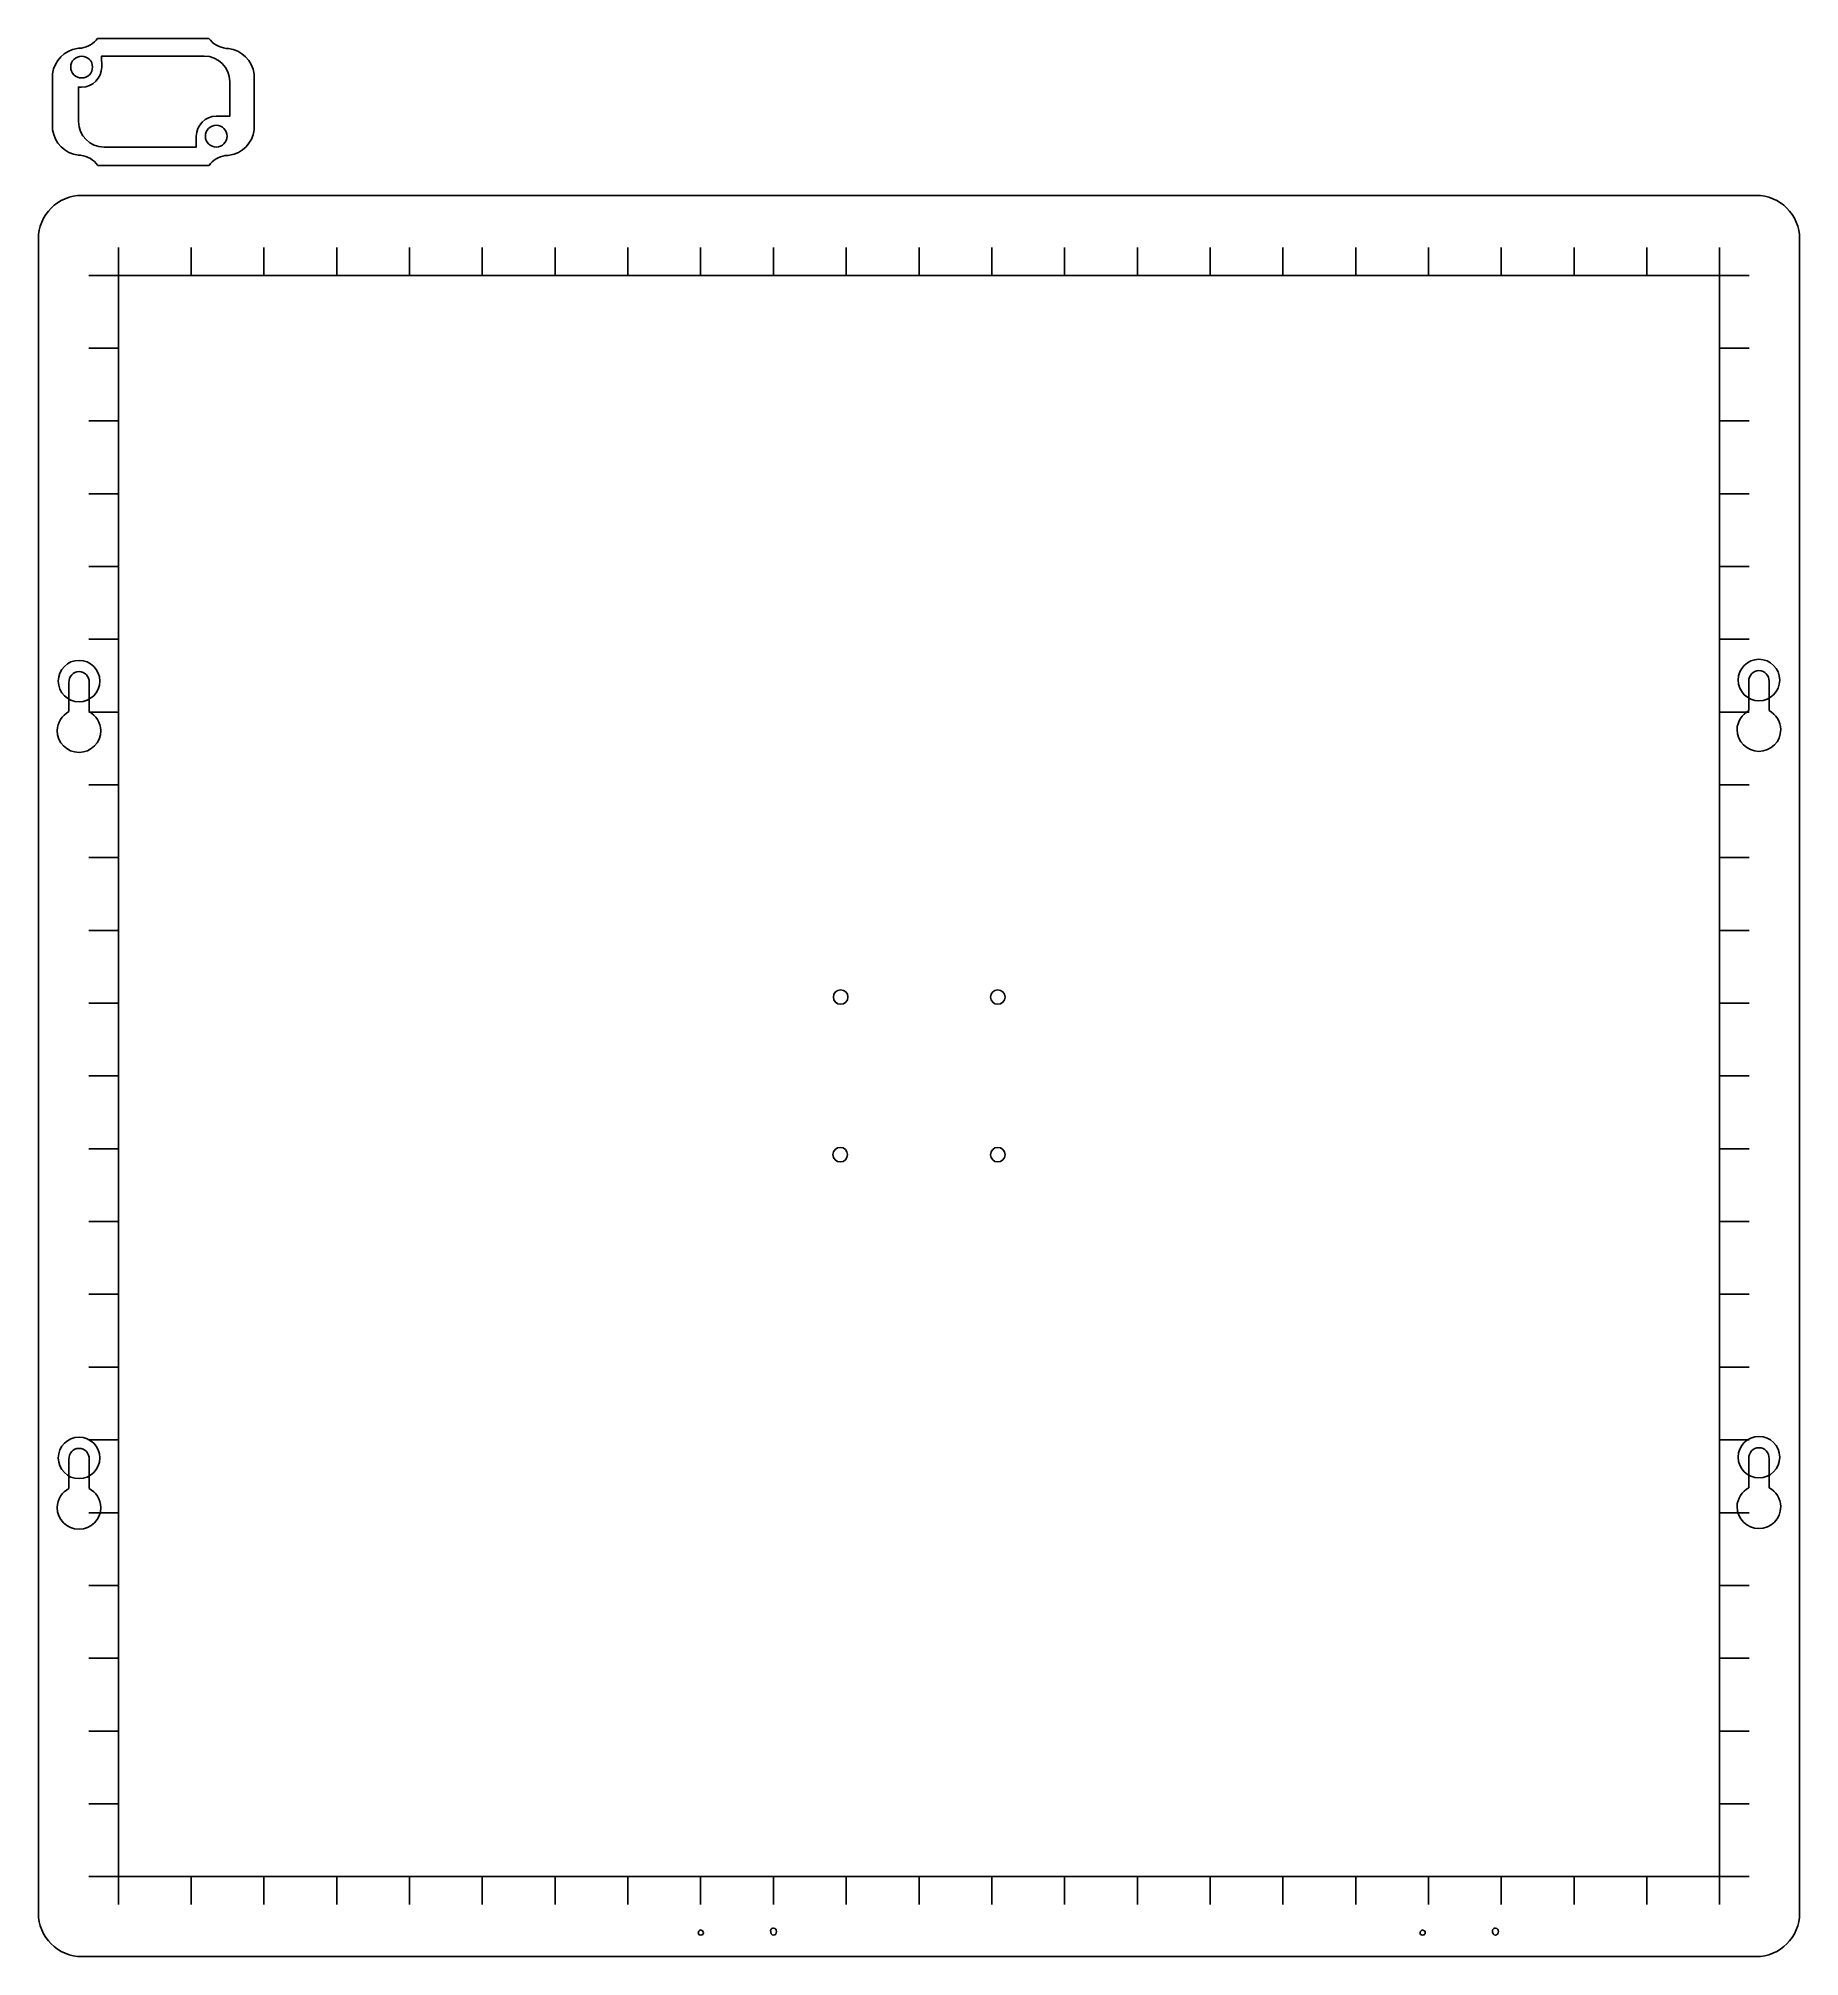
# Model space of a CAD drawing. Header units: millimetres. Extents: x 1 to 195, y 1 to 212.
import ezdxf

# ---------------------------------------------------------------- set-up
doc = ezdxf.new("R2010")
doc.units = ezdxf.units.MM
doc.layers.add('Layer_1', color=7, linetype='CONTINUOUS')

msp = doc.modelspace()

# ---------------------------------------------------------------- linework, layer by layer
at = {"layer": 'Layer_1', "color": 1, "true_color": 0xff0000}
for points in [[(20.030809, 212.140554), (7.800991, 212.140554), (7.800991, 212.140554)], [(22.168642, 211.021543), (22.047004, 211.03255)], [(7.239087, 208.986439), (7.239087, 208.986439)], [(8.245209, 208.986157), (8.239282, 210.186166), (19.519422, 210.186166)], [(2.854764, 208.253508), (2.854764, 202.103595)], [(5.709724, 202.986386), (5.679809, 206.785952), (6.039078, 206.780308)], [(22.319913, 207.386521), (22.319913, 203.586673), (20.839376, 203.583286)], [(24.992558, 202.070857), (24.992558, 208.220488)], [(18.641993, 201.386186), (18.638889, 200.186177), (8.509651, 200.186177), (8.509651, 200.186177)], [(22.039102, 201.386186), (22.039102, 201.386186)], [(5.677833, 199.302822), (5.800036, 199.291815)], [(7.816231, 198.18381), (20.046331, 198.18381)], [(6.084233, 194.886608), (190.084938, 194.886608)], [(1.283351, 6.086433), (1.283351, 190.086573)], [(194.885538, 190.086573), (194.885538, 6.086433)], [(4.632764, 141.332966), (4.632764, 138.132566)], [(6.87248, 138.132566), (6.87248, 141.332966)], [(189.291329, 141.447548), (189.291329, 138.246866)], [(191.531044, 138.246866), (191.531044, 141.447548)], [(3.352887, 136.056257), (3.352887, 136.056257)], [(188.011451, 136.170557), (188.011451, 136.170557)], [(89.47074, 107.563666), (89.47074, 107.563666)], [(106.748949, 107.563666), (106.748949, 107.563666)], [(89.421916, 90.237479), (89.421916, 90.237479)], [(106.748949, 90.237479), (106.748949, 90.237479)], [(4.632764, 55.947762), (4.632764, 52.746797)], [(6.87248, 52.746797), (6.87248, 55.947762)], [(189.291329, 56.028195), (189.291329, 52.827795)], [(191.531044, 52.827795), (191.531044, 56.028195)], [(3.352887, 50.670206), (3.352887, 50.670206)], [(188.011451, 50.751204), (188.011451, 50.751204)], [(190.084938, 1.286397), (6.084233, 1.286397), (6.084233, 1.286397)]]:
    msp.add_lwpolyline(points, dxfattribs=at)
at = {"layer": 'Layer_1', "color": 5, "true_color": 0x0000ff}
for points in [[(10.082476, 7.004784), (10.082476, 189.168504)], [(18.082347, 186.086919), (18.082347, 189.168504)], [(26.082218, 189.168504), (26.082218, 186.086919)], [(34.082371, 186.086919), (34.082371, 189.168504)], [(42.082807, 189.168504), (42.082807, 186.086919)], [(50.084936, 186.086919), (50.084936, 189.168504)], [(58.084242, 189.168504), (58.084242, 186.086919)], [(66.084678, 186.086919), (66.084678, 189.168504)], [(74.084831, 189.168504), (74.084831, 186.086919)], [(82.084702, 186.086919), (82.084702, 189.168504)], [(90.084856, 189.168504), (90.084856, 186.086919)], [(98.085291, 186.086919), (98.085291, 189.168504)], [(106.084598, 189.168504), (106.084598, 186.086919)], [(114.085033, 186.086919), (114.085033, 189.168504)], [(122.084904, 189.168504), (122.084904, 186.086919)], [(130.08534, 186.086919), (130.08534, 189.168504)], [(138.084929, 189.168504), (138.084929, 186.086919)], [(146.085364, 186.086919), (146.085364, 189.168504)], [(154.084671, 189.168504), (154.084671, 186.086919)], [(162.085389, 186.086919), (162.085389, 189.168504)], [(170.08526, 189.168504), (170.08526, 186.086919)], [(178.085413, 186.086919), (178.085413, 189.168504)], [(186.085002, 7.004784), (186.085002, 189.168504)], [(189.331969, 186.086919), (6.835227, 186.086919)], [(6.835227, 178.08733), (10.082476, 178.08733)], [(189.331969, 178.08733), (186.085002, 178.08733)], [(6.835227, 170.087177), (10.082476, 170.087177)], [(189.331969, 170.087177), (186.085002, 170.087177)], [(6.835227, 162.087306), (10.082476, 162.087306)], [(189.331969, 162.087306), (186.085002, 162.087306)], [(6.835227, 154.08687), (10.082476, 154.08687)], [(189.331969, 154.08687), (186.085002, 154.08687)], [(6.835227, 146.086999), (10.082476, 146.086999)], [(189.331969, 146.086999), (186.085002, 146.086999)], [(6.835227, 138.086564), (10.082476, 138.086564)], [(189.331969, 138.086564), (186.085002, 138.086564)], [(6.835227, 130.086693), (10.082476, 130.086693)], [(189.331969, 130.086693), (186.085002, 130.086693)], [(6.835227, 122.086539), (10.082476, 122.086539)], [(189.331969, 122.086539), (186.085002, 122.086539)], [(6.835227, 114.086668), (10.082476, 114.086668)], [(189.331969, 114.086668), (186.085002, 114.086668)], [(6.835227, 106.086515), (10.082476, 106.086515)], [(189.331969, 106.086515), (186.085002, 106.086515)], [(6.835227, 98.086644), (10.082476, 98.086644)], [(189.331969, 98.086644), (186.085002, 98.086644)], [(6.835227, 90.085926), (10.082476, 90.085926)], [(189.331969, 90.085926), (186.085002, 90.085926)], [(6.835227, 82.086337), (10.082476, 82.086337)], [(189.331969, 82.086337), (186.085002, 82.086337)], [(6.835227, 74.085902), (10.082476, 74.085902)], [(189.331969, 74.085902), (186.085002, 74.085902)], [(6.835227, 66.08603), (10.082476, 66.08603)], [(189.331969, 66.08603), (186.085002, 66.08603)], [(6.835227, 58.085877), (10.082476, 58.085877)], [(189.331969, 58.085877), (186.085002, 58.085877)], [(6.835227, 50.086006), (10.082476, 50.086006)], [(189.331969, 50.086006), (186.085002, 50.086006)], [(6.835227, 42.08557), (10.082476, 42.08557)], [(189.331969, 42.08557), (186.085002, 42.08557)], [(6.835227, 34.085699), (10.082476, 34.085699)], [(189.331969, 34.085699), (186.085002, 34.085699)], [(6.835227, 26.085546), (10.082476, 26.085546)], [(189.331969, 26.085546), (186.085002, 26.085546)], [(6.835227, 18.085957), (10.082476, 18.085957)], [(189.331969, 18.085957), (186.085002, 18.085957)], [(6.835227, 10.085522), (189.331969, 10.085522)], [(18.082347, 10.085522), (18.082347, 7.004784)], [(26.082218, 7.004784), (26.082218, 10.085522)], [(34.082371, 10.085522), (34.082371, 7.004784)], [(42.082807, 7.004784), (42.082807, 10.085522)], [(50.084936, 10.085522), (50.084936, 7.004784)], [(58.084242, 7.004784), (58.084242, 10.085522)], [(66.084678, 10.085522), (66.084678, 7.004784)], [(74.084831, 7.004784), (74.084831, 10.085522)], [(82.084702, 10.085522), (82.084702, 7.004784)], [(90.084856, 7.004784), (90.084856, 10.085522)], [(98.085291, 10.085522), (98.085291, 7.004784)], [(106.084598, 7.004784), (106.084598, 10.085522)], [(114.085033, 10.085522), (114.085033, 7.004784)], [(122.084904, 7.004784), (122.084904, 10.085522)], [(130.08534, 10.085522), (130.08534, 7.004784)], [(138.084929, 7.004784), (138.084929, 10.085522)], [(146.085364, 10.085522), (146.085364, 7.004784)], [(154.084671, 7.004784), (154.084671, 10.085522)], [(162.085389, 10.085522), (162.085389, 7.004784)], [(170.08526, 7.004784), (170.08526, 10.085522)], [(178.085413, 10.085522), (178.085413, 7.004784)], [(74.380882, 3.911064), (74.380882, 3.911064)], [(82.424216, 4.061206), (82.424216, 4.061206)], [(153.729918, 3.911064), (153.729918, 3.911064)], [(161.77184, 4.061206), (161.77184, 4.061206)]]:
    msp.add_lwpolyline(points, dxfattribs=at)
at = {"layer": 'Layer_1', "color": 1, "true_color": 0xff0000}
for points in [[(5.5593, 211.036501), (4.140851, 210.823423), (3.02692, 209.684939), (2.854764, 208.253508)], [(5.844344, 211.066981), (5.748389, 211.060208), (5.652998, 211.050612), (5.5593, 211.036501)], [(6.020733, 211.075166), (5.961184, 211.074883), (5.902764, 211.070932), (5.844344, 211.066981)], [(7.800991, 212.140554), (7.374836, 211.582037), (6.744069, 211.191723), (6.020733, 211.075166)], [(21.916336, 211.038477), (21.146151, 211.136408), (20.474744, 211.547888), (20.030809, 212.140554)], [(22.047004, 211.03255), (22.003824, 211.035372), (21.959798, 211.036783), (21.916336, 211.038477)], [(24.992558, 208.220488), (24.81504, 209.691712), (23.6441, 210.855597), (22.168642, 211.021543)], [(6.039078, 210.186448), (5.376138, 210.186448), (4.839069, 209.649097), (4.839069, 208.986439)], [(4.839069, 208.986439), (4.839069, 208.323499), (5.376138, 207.78643), (6.039078, 207.78643)], [(7.239087, 208.986439), (7.239087, 209.649097), (6.702018, 210.186448), (6.039078, 210.186448)], [(6.039078, 207.78643), (6.702018, 207.78643), (7.239087, 208.323499), (7.239087, 208.986439)], [(6.039078, 206.780308), (7.257431, 206.780308), (8.245209, 207.767239), (8.245209, 208.986157)], [(19.519422, 210.186166), (21.066, 210.186166), (22.319913, 208.932817), (22.319913, 207.386521)], [(8.509651, 200.186177), (6.963356, 200.186177), (5.709724, 201.44009), (5.709724, 202.986386)], [(20.839376, 203.583286), (19.625256, 203.583286), (18.641993, 202.600306), (18.641993, 201.386186)], [(20.839658, 202.586195), (20.176718, 202.586195), (19.639649, 202.049126), (19.639649, 201.386186)], [(22.039102, 201.386186), (22.039102, 202.049126), (21.502033, 202.586195), (20.839658, 202.586195)], [(2.854764, 202.103595), (3.031718, 200.632088), (4.202658, 199.468204), (5.677833, 199.302822)], [(19.639649, 201.386186), (19.639649, 200.723528), (20.176718, 200.186177), (20.839658, 200.186177)], [(20.839658, 200.186177), (21.501751, 200.186177), (22.039102, 200.723528), (22.039102, 201.386186)], [(22.288022, 199.287582), (23.706471, 199.500377), (24.820402, 200.639426), (24.992558, 202.070857)], [(5.800036, 199.291815), (5.843498, 199.288428), (5.887242, 199.287299), (5.930987, 199.285888)], [(5.930987, 199.285888), (6.701171, 199.187675), (7.372296, 198.776477), (7.816231, 198.18381)], [(20.046331, 198.18381), (20.472204, 198.742046), (21.103253, 199.132359), (21.826871, 199.248917)], [(21.826871, 199.248917), (21.885856, 199.248917), (21.94484, 199.25315), (22.00326, 199.257102)], [(22.00326, 199.257102), (22.098651, 199.264157), (22.194042, 199.27347), (22.288022, 199.287582)], [(1.283351, 190.086573), (1.283351, 192.737486), (3.431909, 194.886608), (6.084233, 194.886608)], [(190.084938, 194.886608), (192.736133, 194.886608), (194.885538, 192.737486), (194.885538, 190.086573)], [(5.752904, 142.532975), (5.090247, 142.532975), (4.632764, 141.995624), (4.632764, 141.332966)], [(6.87248, 141.332966), (6.87248, 141.995624), (6.416127, 142.532975), (5.752904, 142.532975)], [(190.411469, 142.647557), (189.748811, 142.647557), (189.291329, 142.110206), (189.291329, 141.447548)], [(191.531044, 141.447548), (191.531044, 142.110206), (191.074691, 142.647557), (190.411469, 142.647557)], [(4.632764, 138.132566), (3.916202, 137.717417), (3.352887, 136.943846), (3.352887, 136.056257)], [(8.153204, 136.056257), (8.153204, 136.944128), (7.589324, 137.717699), (6.87248, 138.132566)], [(189.291329, 138.246866), (188.574767, 137.831999), (188.011451, 137.05871), (188.011451, 136.170557)], [(192.811487, 136.170557), (192.811487, 137.05871), (192.247607, 137.831999), (191.531044, 138.246866)], [(3.352887, 136.056257), (3.352887, 134.731224), (4.427871, 133.656239), (5.752904, 133.656239)], [(5.752904, 133.656239), (7.077938, 133.656239), (8.153204, 134.731224), (8.153204, 136.056257)], [(188.011451, 136.170557), (188.011451, 134.845524), (189.086436, 133.770822), (190.411469, 133.770822)], [(190.411469, 133.770822), (191.736502, 133.770822), (192.811487, 134.845524), (192.811487, 136.170557)], [(88.670922, 106.763848), (88.670922, 107.205808), (89.029344, 107.563666), (89.47074, 107.563666)], [(89.47074, 107.563666), (89.913264, 107.563666), (90.271122, 107.205808), (90.271122, 106.763848)], [(105.948849, 106.763848), (105.948849, 107.205808), (106.306989, 107.563666), (106.748949, 107.563666)], [(106.748949, 107.563666), (107.190909, 107.563666), (107.549331, 107.205808), (107.549331, 106.763848)], [(89.47074, 105.963466), (89.029344, 105.963466), (88.670922, 106.321606), (88.670922, 106.763848)], [(90.271122, 106.763848), (90.271122, 106.321606), (89.913264, 105.963466), (89.47074, 105.963466)], [(106.748949, 105.96403), (106.307271, 105.96403), (105.948849, 106.321606), (105.948849, 106.763848)], [(107.549331, 106.763848), (107.549331, 106.321606), (107.190909, 105.96403), (106.748949, 105.96403)], [(88.621816, 89.437944), (88.621816, 89.879339), (88.980238, 90.237479), (89.421916, 90.237479)], [(89.421916, 88.637562), (88.980238, 88.637562), (88.621816, 88.995984), (88.621816, 89.437944)], [(89.421916, 90.237479), (89.863593, 90.237479), (90.222016, 89.879339), (90.222016, 89.437944)], [(90.222016, 89.437944), (90.222016, 88.995702), (89.863593, 88.637562), (89.421916, 88.637562)], [(105.948849, 89.437379), (105.948849, 89.879339), (106.306989, 90.237479), (106.748949, 90.237479)], [(106.748949, 88.637562), (106.307271, 88.637562), (105.948849, 88.995984), (105.948849, 89.437379)], [(106.748949, 90.237479), (107.190344, 90.237479), (107.549331, 89.879339), (107.549331, 89.437379)], [(107.549331, 89.437379), (107.549331, 88.995984), (107.190627, 88.637562), (106.748949, 88.637562)], [(5.752904, 57.14777), (5.090247, 57.14777), (4.632764, 56.610419), (4.632764, 55.947762)], [(6.87248, 55.947762), (6.87248, 56.610419), (6.416127, 57.14777), (5.752904, 57.14777)], [(190.411469, 57.228204), (189.748811, 57.228204), (189.291329, 56.690853), (189.291329, 56.028195)], [(191.531044, 56.028195), (191.531044, 56.690853), (191.074691, 57.228204), (190.411469, 57.228204)], [(4.632764, 52.746797), (3.916202, 52.331648), (3.352887, 51.558359), (3.352887, 50.670206)], [(8.153204, 50.670206), (8.153204, 51.558359), (7.589324, 52.331648), (6.87248, 52.746797)], [(189.291329, 52.827795), (188.574767, 52.412646), (188.011451, 51.639357), (188.011451, 50.751204)], [(192.811487, 50.751204), (192.811487, 51.639357), (192.247607, 52.412646), (191.531044, 52.827795)], [(3.352887, 50.670206), (3.352887, 49.345173), (4.427871, 48.270188), (5.752904, 48.270188)], [(5.752904, 48.270188), (7.077938, 48.270188), (8.153204, 49.345173), (8.153204, 50.670206)], [(188.011451, 50.751204), (188.011451, 49.42617), (189.086436, 48.351186), (190.411469, 48.351186)], [(190.411469, 48.351186), (191.736502, 48.351186), (192.811487, 49.42617), (192.811487, 50.751204)], [(6.084233, 1.286397), (3.432191, 1.286397), (1.283351, 3.435519), (1.283351, 6.086433)], [(194.885538, 6.086433), (194.885538, 3.435519), (192.736133, 1.286397), (190.084938, 1.286397)]]:
    msp.add_open_spline(points, degree=3, dxfattribs=at)
at = {"layer": 'Layer_1', "color": 7, "true_color": 0xffffff}
for points in [[(3.472831, 141.491575), (3.472831, 142.751415), (4.493911, 143.77193), (5.752904, 143.77193)], [(5.752904, 143.77193), (7.011898, 143.77193), (8.03326, 142.751415), (8.03326, 141.491575)], [(188.131396, 141.606722), (188.131396, 142.866279), (189.152193, 143.886795), (190.411469, 143.886795)], [(190.411469, 143.886795), (191.670744, 143.886795), (192.691542, 142.865997), (192.691542, 141.606722)], [(5.752904, 139.211502), (4.493911, 139.211502), (3.472831, 140.232582), (3.472831, 141.491575)], [(8.03326, 141.491575), (8.03326, 140.232582), (7.011898, 139.211502), (5.752904, 139.211502)], [(190.411469, 139.326648), (189.152193, 139.326648), (188.131396, 140.347446), (188.131396, 141.606722)], [(192.691542, 141.606722), (192.691542, 140.347446), (191.670744, 139.326648), (190.411469, 139.326648)], [(3.472831, 56.106653), (3.472831, 57.365646), (4.493911, 58.386726), (5.752904, 58.386726)], [(5.752904, 58.386726), (7.011898, 58.386726), (8.03326, 57.365646), (8.03326, 56.106653)], [(188.131396, 56.187368), (188.131396, 57.446926), (189.152193, 58.467442), (190.411469, 58.467442)], [(190.411469, 58.467442), (191.670744, 58.467442), (192.691542, 57.446644), (192.691542, 56.187368)], [(5.752904, 53.826297), (4.493911, 53.826297), (3.472831, 54.846813), (3.472831, 56.106653)], [(8.03326, 56.106653), (8.03326, 54.846813), (7.011898, 53.826297), (5.752904, 53.826297)], [(190.411469, 53.907295), (189.152193, 53.907295), (188.131396, 54.928093), (188.131396, 56.187368)], [(192.691542, 56.187368), (192.691542, 54.928093), (191.670744, 53.907295), (190.411469, 53.907295)]]:
    msp.add_open_spline(points, degree=3, dxfattribs=at)
at = {"layer": 'Layer_1', "color": 5, "true_color": 0x0000ff}
for points in [[(81.781596, 4.238724), (81.768613, 4.215864), (81.761276, 4.193004), (81.761276, 4.154904)], [(82.106998, 4.411726), (81.956573, 4.411726), (81.840016, 4.337784), (81.781596, 4.238724)], [(82.424216, 4.061206), (82.424216, 4.266664), (82.300038, 4.411726), (82.106998, 4.411726)], [(161.129502, 4.238724), (161.116238, 4.215864), (161.108618, 4.193004), (161.108618, 4.154904)], [(161.454622, 4.411726), (161.304762, 4.411726), (161.187358, 4.337784), (161.129502, 4.238724)], [(161.77184, 4.061206), (161.77184, 4.266664), (161.647662, 4.411726), (161.454622, 4.411726)], [(74.06564, 4.215864), (73.923682, 4.167604), (73.814462, 4.066004), (73.814462, 3.916144)], [(73.814462, 3.916144), (73.814462, 3.783782), (73.89292, 3.646622), (74.09358, 3.646622)], [(74.380882, 3.911064), (74.383704, 4.075882), (74.256704, 4.165346), (74.06564, 4.215864)], [(74.09358, 3.646622), (74.279, 3.646904), (74.380882, 3.768824), (74.380882, 3.911064)], [(81.761276, 4.154904), (81.761276, 3.873246), (81.865416, 3.657346), (82.101918, 3.657346)], [(82.101918, 3.657346), (82.289878, 3.657346), (82.424216, 3.824704), (82.424216, 4.061206)], [(153.414111, 4.215864), (153.272436, 4.167604), (153.162933, 4.066004), (153.162933, 3.916144)], [(153.162933, 3.916144), (153.162933, 3.783782), (153.241391, 3.646622), (153.442333, 3.646622)], [(153.729918, 3.911064), (153.73274, 4.075882), (153.605176, 4.165346), (153.414111, 4.215864)], [(153.442333, 3.646622), (153.627753, 3.646904), (153.729918, 3.768824), (153.729918, 3.911064)], [(161.108618, 4.154904), (161.108618, 3.873246), (161.21304, 3.657346), (161.448978, 3.657346)], [(161.448978, 3.657346), (161.637502, 3.657346), (161.77184, 3.824704), (161.77184, 4.061206)]]:
    msp.add_open_spline(points, degree=3, dxfattribs=at)

doc.saveas('drawing.dxf')
